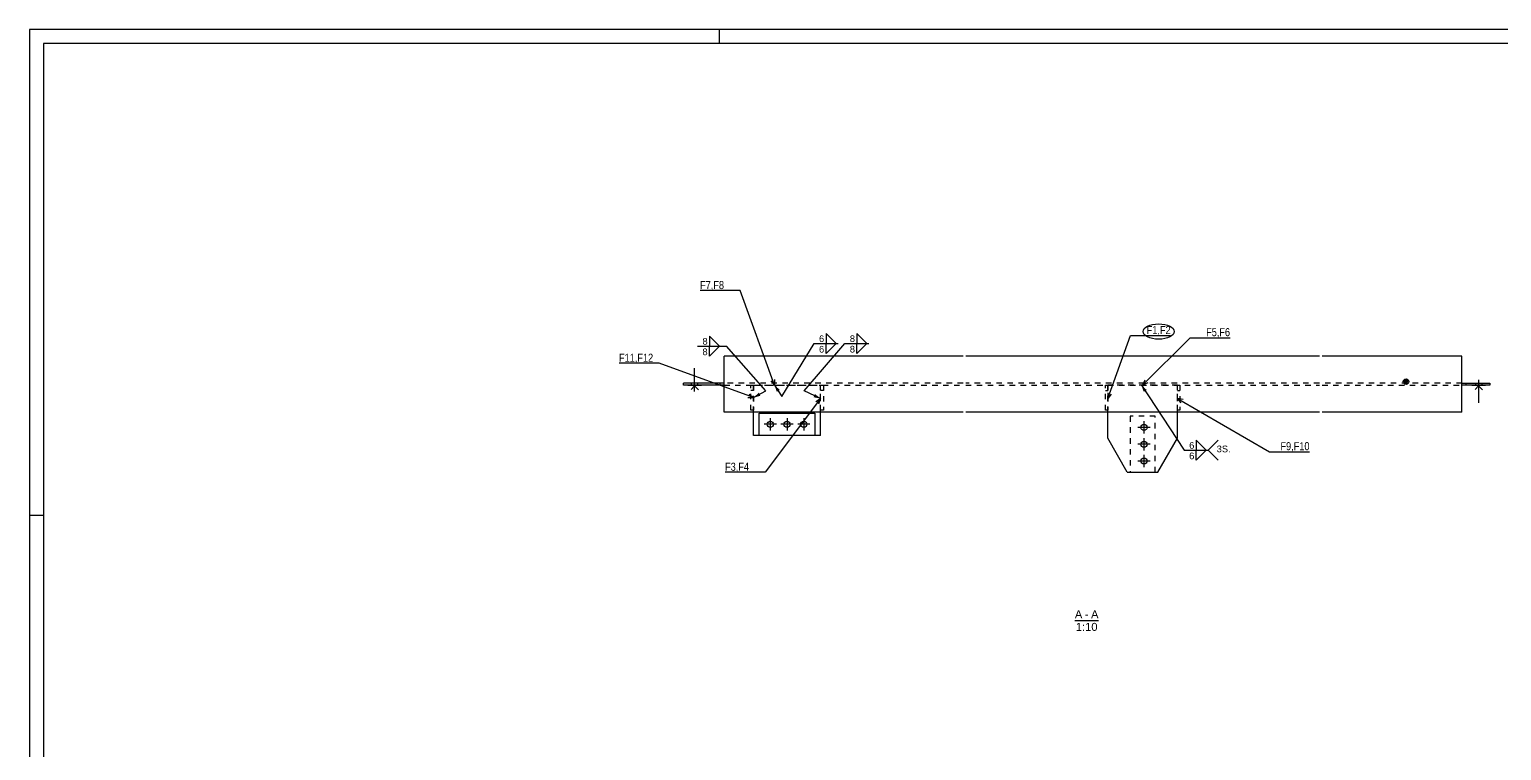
# Model space of a CAD drawing. Header units: millimetres. Extents: x -232 to 609, y -265 to 329.
# Drawn here: x -232 to 295, y 71 to 329 of the extents above; entities that cross this region are included whole.
import ezdxf

# ---------------------------------------------------------------- set-up
doc = ezdxf.new("R2010")
doc.units = ezdxf.units.MM
doc.linetypes.add('DXK_LINE_DOT2', pattern=[3.9198, 1.9599, -1.9599])
doc.layers.add('WELD_LABELS', color=5, linetype='Continuous')
doc.styles.add('Arial', font='ARIAL.TTF', dxfattribs={"height": 0.2})
doc.styles.add('Arial Narrow', font='ARIALN.TTF', dxfattribs={"height": 0.2})

# ---------------------------------------------------------------- blocks, each defined once
blk = doc.blocks.new('Unknown-43780186-1158')
at = {"color": 5, "linetype": 'Continuous'}
for p, q in [((609.27, 328.9), (-231.73, 328.9)), ((-231.73, 328.9), (-231.73, -265.1)), ((604.27, 323.9), (-226.73, 323.9)), ((-226.73, 323.9), (-226.73, -260.1))]:
    blk.add_line(p, q, dxfattribs=at)
at = {"color": 7, "linetype": 'Continuous'}
for p, q in [((15.27, 323.9), (15.27, 328.9)), ((-226.73, 154.9), (-231.73, 154.9))]:
    blk.add_line(p, q, dxfattribs=at)
blk = doc.blocks.new('Unknown-43780186-11 - 1207')
at = {"color": 6, "linetype": 'Continuous'}
blk.add_line((142.53, 117.4), (151, 117.4), dxfattribs=at)
at = {"color": 0, "linetype": 'Continuous'}
blk.add_wipeout([(145.2, 118.15), (145.2, 121.15), (142.53, 121.15), (142.53, 118.15)], dxfattribs=at)
blk.add_wipeout([(147.43, 118.15), (147.43, 121.15), (146.1, 121.15), (146.1, 118.15)], dxfattribs=at)
blk.add_wipeout([(151, 118.15), (151, 121.15), (148.33, 121.15), (148.33, 118.15)], dxfattribs=at)
blk.add_wipeout([(150.65, 113.65), (150.65, 116.65), (142.87, 116.65), (142.87, 113.65)], dxfattribs=at)
at = {"color": 6, "linetype": 'Continuous', "style": 'Arial'}
for s, height, p in [('A', 2.87, (142.53, 118.15)), ('1:10', 2.865, (142.87, 113.65)), ('-', 2.87, (146.1, 118.15)), ('A', 2.87, (148.33, 118.15))]:
    blk.add_text(s, height=height, dxfattribs=at).set_placement(p)
blk = doc.blocks.new('Surfacing-43780186-1285 - 1207')
at = {"color": 246, "linetype": 'DXK_LINE_DOT2'}
for p, q in [((171.3, 190.45), (162.3, 190.45)), ((162.3, 190.45), (162.3, 170.45)), ((171.3, 170.45), (171.3, 190.45)), ((162.3, 170.45), (171.3, 170.45))]:
    blk.add_line(p, q, dxfattribs=at)
blk = doc.blocks.new('Part-43780186-25997 - 1207')
at = {"color": 7, "linetype": 'DXK_LINE_DOT2'}
for p, q in [((51.5, 192.62), (51.5, 201.62)), ((51.5, 201.62), (52.5, 201.62)), ((52.5, 201.62), (52.5, 192.62)), ((52.5, 199.72), (51.5, 199.72)), ((52.5, 192.62), (51.5, 192.62))]:
    blk.add_line(p, q, dxfattribs=at)
blk = doc.blocks.new('Bolt-43780186-1389 - 1207')
at = {"color": 3, "linetype": 'Continuous'}
for p, q in [((6.42, 199.37), (6.42, 207.62)), ((6.42, 199.37), (6.42, 207.62)), ((5.32, 201.62), (5.32, 202.27)), ((5.32, 201.62), (5.32, 202.27)), ((7.52, 201.62), (7.52, 202.27)), ((7.52, 201.62), (7.52, 202.27))]:
    blk.add_line(p, q, dxfattribs=at)
blk = doc.blocks.new('Surfacing-43780186-1254 - 1207')
at = {"color": 7, "linetype": 'Continuous'}
for p, q in [((3.93, 201.62), (3.93, 201.57)), ((3.93, 201.57), (8.93, 201.57)), ((8.93, 201.62), (8.93, 201.57))]:
    blk.add_line(p, q, dxfattribs=at)
at = {"color": 246, "linetype": 'DXK_LINE_DOT2'}
blk.add_line((3.93, 201.62), (8.93, 201.62), dxfattribs=at)
blk = doc.blocks.new('Part-43780186-25994 - 1207')
at = {"color": 7, "linetype": 'DXK_LINE_DOT2'}
for p, q in [((27.5, 191.95), (27.5, 201.62)), ((27.5, 201.62), (51.5, 201.62)), ((51.5, 191.95), (51.5, 201.62))]:
    blk.add_line(p, q, dxfattribs=at)
at = {"color": 2, "linetype": 'Continuous'}
for p, q in [((27.5, 183.62), (27.5, 191.95)), ((51.5, 183.62), (51.5, 191.95)), ((51.5, 183.62), (27.5, 183.62))]:
    blk.add_line(p, q, dxfattribs=at)
blk = doc.blocks.new('Bolt-43780186-1265 - 1207')
at = {"color": 3, "linetype": 'Continuous'}
for p, q in [((286, 202.27), (286, 201.62)), ((286, 202.27), (286, 201.62)), ((287.1, 203.52), (287.1, 195.27)), ((287.1, 203.52), (287.1, 195.27)), ((288.2, 202.27), (288.2, 201.62)), ((288.2, 202.27), (288.2, 201.62))]:
    blk.add_line(p, q, dxfattribs=at)
blk = doc.blocks.new('Part-43780186-1249 - 1207')
at = {"linetype": 'Continuous'}
blk.add_hatch(color=2, dxfattribs=at).paths.add_polyline_path([(261.1, 201.95), (260.3, 203.35), (261.9, 203.35)])
at = {"color": 2, "linetype": 'Continuous'}
for p, q in [((17, 191.95), (17, 211.95)), ((102.5, 211.95), (17, 211.95)), ((230.1, 211.95), (103.5, 211.95)), ((281.1, 211.95), (231.1, 211.95)), ((281.1, 191.95), (281.1, 211.95)), ((2.42, 201.62), (2.42, 202.27)), ((17, 202.27), (2.42, 202.27)), ((16.93, 201.62), (2.42, 201.62)), ((6.42, 201.32), (5.12, 200.02)), ((6.42, 201.32), (7.82, 199.92)), ((15.5, 201.62), (15.5, 202.27)), ((17, 201.62), (16.93, 201.62)), ((261.1, 201.95), (260.3, 203.35)), ((260.3, 203.35), (261.9, 203.35)), ((261.9, 203.35), (261.1, 201.95)), ((281.17, 202.27), (281.1, 202.27)), ((291.1, 201.62), (281.1, 201.62)), ((281.17, 202.27), (291.1, 202.27)), ((282.6, 201.62), (282.6, 202.27)), ((287.1, 201.32), (285.8, 200.02)), ((287.1, 201.32), (288.5, 199.92)), ((291.1, 202.27), (291.1, 201.62)), ((102.5, 191.95), (17, 191.95)), ((230.1, 191.95), (103.5, 191.95)), ((281.1, 191.95), (231.1, 191.95))]:
    blk.add_line(p, q, dxfattribs=at)
at = {"color": 7, "linetype": 'DXK_LINE_DOT2'}
for p, q in [((102.5, 202.27), (17, 202.27)), ((17, 201.62), (102.5, 201.62)), ((230.1, 202.27), (103.5, 202.27)), ((103.5, 201.62), (230.1, 201.62)), ((281.1, 202.27), (231.1, 202.27)), ((231.1, 201.62), (281.1, 201.62))]:
    blk.add_line(p, q, dxfattribs=at)
at = {"color": 2, "linetype": 'Continuous'}
blk.add_circle((261.1, 202.85), 1, dxfattribs=at)
blk = doc.blocks.new('Part-43780186-1343 - 1207')
at = {"color": 7, "linetype": 'DXK_LINE_DOT2'}
for p, q in [((179.3, 192.62), (179.3, 201.62)), ((179.3, 201.62), (180.1, 201.62)), ((180.1, 201.62), (180.1, 192.62)), ((179.3, 199.72), (180.1, 199.72)), ((180.1, 192.62), (179.3, 192.62))]:
    blk.add_line(p, q, dxfattribs=at)
blk = doc.blocks.new('Surfacing-43780186-1264 - 1207')
at = {"color": 7, "linetype": 'Continuous'}
for p, q in [((3.93, 201.62), (3.93, 201.57)), ((3.93, 201.57), (8.93, 201.57)), ((8.93, 201.62), (8.93, 201.57))]:
    blk.add_line(p, q, dxfattribs=at)
at = {"color": 246, "linetype": 'DXK_LINE_DOT2'}
blk.add_line((3.93, 201.62), (8.93, 201.62), dxfattribs=at)
blk = doc.blocks.new('Surfacing-43780186-1290 - 1207')
at = {"color": 7, "linetype": 'Continuous'}
for p, q in [((284.6, 201.62), (284.6, 201.57)), ((284.6, 201.57), (289.6, 201.57)), ((289.6, 201.62), (289.6, 201.57))]:
    blk.add_line(p, q, dxfattribs=at)
at = {"color": 246, "linetype": 'DXK_LINE_DOT2'}
blk.add_line((284.6, 201.62), (289.6, 201.62), dxfattribs=at)
blk = doc.blocks.new('Bolt-43780186-1342 - 1207')
at = {"color": 3, "linetype": 'Continuous'}
for p, q in [((169.5, 186.45), (165.1, 186.45)), ((167.3, 184.25), (167.3, 188.65)), ((169.5, 180.45), (165.1, 180.45)), ((167.3, 178.25), (167.3, 182.65)), ((169.5, 174.45), (165.1, 174.45)), ((167.3, 172.25), (167.3, 176.65))]:
    blk.add_line(p, q, dxfattribs=at)
for centre in [(167.3, 186.45), (167.3, 180.45), (167.3, 174.45)]:
    blk.add_circle(centre, 1.1, dxfattribs=at)
blk = doc.blocks.new('Part-43780186-1358 - 1207')
at = {"color": 7, "linetype": 'DXK_LINE_DOT2'}
for p, q in [((179.3, 201.62), (154.3, 201.62)), ((154.3, 191.95), (154.3, 201.62)), ((179.3, 191.95), (179.3, 201.62))]:
    blk.add_line(p, q, dxfattribs=at)
at = {"color": 2, "linetype": 'Continuous'}
for p, q in [((154.3, 182.57), (154.3, 191.95)), ((179.3, 182.57), (179.3, 191.95)), ((161.3, 170.45), (154.3, 182.57)), ((172.3, 170.45), (179.3, 182.57)), ((161.3, 170.45), (172.3, 170.45))]:
    blk.add_line(p, q, dxfattribs=at)
blk = doc.blocks.new('Part-43780186-1388 - 1207')
at = {"color": 7, "linetype": 'DXK_LINE_DOT2'}
for p, q in [((153.5, 192.62), (153.5, 201.62)), ((153.5, 201.62), (154.3, 201.62)), ((154.3, 201.62), (154.3, 192.62)), ((153.5, 199.72), (154.3, 199.72)), ((154.3, 192.62), (153.5, 192.62))]:
    blk.add_line(p, q, dxfattribs=at)
blk = doc.blocks.new('Surfacing-43780186-1394 - 1207')
at = {"color": 7, "linetype": 'Continuous'}
for p, q in [((284.6, 201.62), (284.6, 201.57)), ((284.6, 201.57), (289.6, 201.57)), ((289.6, 201.62), (289.6, 201.57))]:
    blk.add_line(p, q, dxfattribs=at)
at = {"color": 246, "linetype": 'DXK_LINE_DOT2'}
blk.add_line((284.6, 201.62), (289.6, 201.62), dxfattribs=at)
blk = doc.blocks.new('Part-43780186-25998 - 1207')
at = {"color": 7, "linetype": 'DXK_LINE_DOT2'}
for p, q in [((26.5, 192.62), (26.5, 201.62)), ((26.5, 201.62), (27.5, 201.62)), ((27.5, 201.62), (27.5, 192.62)), ((27.5, 199.72), (26.5, 199.72)), ((27.5, 192.62), (26.5, 192.62))]:
    blk.add_line(p, q, dxfattribs=at)
blk = doc.blocks.new('Bolt-43780186-25999 - 1207')
at = {"color": 3, "linetype": 'Continuous'}
for p, q in [((33.5, 189.82), (33.5, 185.42)), ((39.5, 189.82), (39.5, 185.42)), ((45.5, 189.82), (45.5, 185.42)), ((35.7, 187.62), (31.3, 187.62)), ((41.7, 187.62), (37.3, 187.62)), ((47.7, 187.62), (43.3, 187.62))]:
    blk.add_line(p, q, dxfattribs=at)
for centre in [(33.5, 187.62), (39.5, 187.62), (45.5, 187.62)]:
    blk.add_circle(centre, 1.1, dxfattribs=at)
blk = doc.blocks.new('Surfacing-43780186-26005 - 1207')
at = {"color": 7, "linetype": 'Continuous'}
for p, q in [((29.5, 183.62), (29.5, 191.62)), ((29.5, 191.62), (49.5, 191.62)), ((49.5, 191.62), (49.5, 183.62)), ((49.5, 183.62), (29.5, 183.62))]:
    blk.add_line(p, q, dxfattribs=at)
blk = doc.blocks.new('WeldMark-43780186-14926 - 1207')
at = {"linetype": 'Continuous'}
blk.add_hatch(color=3, dxfattribs=at).paths.add_polyline_path([(35.85, 199.19), (35, 201.62), (36.9, 199.88)])
at = {"color": 3, "linetype": 'Continuous'}
blk.add_line((35, 201.62), (37.68, 197.54), dxfattribs=at)
at = {"color": 0}
blk.add_wipeout([(52.99, 216.81), (52.99, 219.71), (50.74, 219.71), (50.74, 216.81)], dxfattribs=at)
at = {"color": 3, "linetype": 'Continuous'}
for p, q in [((57.08, 216.51), (53.51, 220.09)), ((53.51, 220.09), (53.51, 216.51)), ((53.51, 216.51), (57.08, 216.51))]:
    blk.add_line(p, q, dxfattribs=at)
at = {"color": 0, "linetype": 'Continuous'}
blk.add_wipeout([(52.99, 213.06), (52.99, 215.96), (50.74, 215.96), (50.74, 213.06)], dxfattribs=at)
at = {"color": 3, "linetype": 'Continuous'}
for p, q in [((37.68, 197.54), (49.19, 216.51)), ((49.19, 216.51), (57.79, 216.51)), ((53.51, 216.51), (57.08, 216.51)), ((57.08, 216.51), (53.51, 212.94)), ((53.51, 212.94), (53.51, 216.51))]:
    blk.add_line(p, q, dxfattribs=at)
at = {"color": 3, "style": 'Arial'}
blk.add_text('6', height=2.39, dxfattribs=at).set_placement((50.94, 217.01))
at = {"color": 3, "linetype": 'Continuous', "style": 'Arial'}
blk.add_text('6', height=2.39, dxfattribs=at).set_placement((50.94, 213.26))
blk = doc.blocks.new('WeldMark-43780186-27922 - 1207')
at = {"linetype": 'Continuous'}
blk.add_hatch(color=3, dxfattribs=at).paths.add_polyline_path([(29.98, 197.81), (27.5, 197.12), (29.37, 198.9)])
at = {"color": 3, "linetype": 'Continuous'}
for p, q in [((31.9, 199.62), (17.81, 215.58)), ((27.5, 197.12), (31.9, 199.62))]:
    blk.add_line(p, q, dxfattribs=at)
at = {"color": 0}
blk.add_wipeout([(11.26, 215.88), (11.26, 218.78), (9.01, 218.78), (9.01, 215.88)], dxfattribs=at)
at = {"color": 3, "linetype": 'Continuous'}
for p, q in [((15.35, 215.58), (11.78, 219.15)), ((11.78, 219.15), (11.78, 215.58)), ((11.78, 215.58), (15.35, 215.58))]:
    blk.add_line(p, q, dxfattribs=at)
at = {"color": 0, "linetype": 'Continuous'}
blk.add_wipeout([(11.26, 212.13), (11.26, 215.03), (9.01, 215.03), (9.01, 212.13)], dxfattribs=at)
at = {"color": 3, "linetype": 'Continuous'}
for p, q in [((7.46, 215.58), (17.81, 215.58)), ((11.78, 215.58), (15.35, 215.58)), ((15.35, 215.58), (11.78, 212.01)), ((11.78, 212.01), (11.78, 215.58))]:
    blk.add_line(p, q, dxfattribs=at)
at = {"color": 3, "style": 'Arial'}
blk.add_text('8', height=2.39, dxfattribs=at).set_placement((9.21, 216.08))
at = {"color": 3, "linetype": 'Continuous', "style": 'Arial'}
blk.add_text('8', height=2.39, dxfattribs=at).set_placement((9.21, 212.33))
blk = doc.blocks.new('WeldMark-43780186-1720 - 1207')
at = {"linetype": 'Continuous'}
blk.add_hatch(color=3, dxfattribs=at).paths.add_polyline_path([(167.2, 199.19), (166.35, 201.62), (168.24, 199.88)])
at = {"color": 3, "linetype": 'Continuous'}
for q in [(193.88, 181.9), (193.88, 174.76)]:
    blk.add_line((190.31, 178.33), q, dxfattribs=at)
at = {"color": 0}
blk.add_wipeout([(185.51, 178.63), (185.51, 181.53), (183.26, 181.53), (183.26, 178.63)], dxfattribs=at)
at = {"color": 3, "linetype": 'Continuous'}
for p, q in [((189.59, 178.33), (186.02, 181.9)), ((186.02, 181.9), (186.02, 178.33)), ((186.02, 178.33), (189.59, 178.33))]:
    blk.add_line(p, q, dxfattribs=at)
at = {"color": 0, "linetype": 'Continuous'}
blk.add_wipeout([(198.31, 177.58), (198.31, 180.08), (193.31, 180.08), (193.31, 177.58)], dxfattribs=at)
at = {"color": 3, "linetype": 'Continuous', "style": 'Arial'}
blk.add_text('3S.', height=2.388, dxfattribs=at).set_placement((193.31, 177.58))
at = {"color": 0, "linetype": 'Continuous'}
blk.add_wipeout([(185.51, 174.88), (185.51, 177.78), (183.26, 177.78), (183.26, 174.88)], dxfattribs=at)
at = {"color": 3, "linetype": 'Continuous'}
for p, q in [((166.35, 201.62), (181.71, 178.33)), ((181.71, 178.33), (190.31, 178.33)), ((186.02, 178.33), (189.59, 178.33)), ((189.59, 178.33), (186.02, 174.76)), ((186.02, 174.76), (186.02, 178.33))]:
    blk.add_line(p, q, dxfattribs=at)
at = {"color": 3, "style": 'Arial'}
blk.add_text('6', height=2.39, dxfattribs=at).set_placement((183.46, 178.83))
at = {"color": 3, "linetype": 'Continuous', "style": 'Arial'}
blk.add_text('6', height=2.39, dxfattribs=at).set_placement((183.46, 175.08))
blk = doc.blocks.new('WeldMark-43780186-27916 - 1207')
at = {"linetype": 'Continuous'}
blk.add_hatch(color=3, dxfattribs=at).paths.add_polyline_path([(49.5, 198.41), (51.5, 196.79), (48.97, 197.28)])
at = {"color": 3, "linetype": 'Continuous'}
blk.add_line((51.5, 196.79), (45.63, 199.53), dxfattribs=at)
at = {"color": 0}
blk.add_wipeout([(64.02, 216.83), (64.02, 219.73), (61.77, 219.73), (61.77, 216.83)], dxfattribs=at)
at = {"color": 3, "linetype": 'Continuous'}
for p, q in [((68.11, 216.53), (64.54, 220.1)), ((64.54, 220.1), (64.54, 216.53)), ((64.54, 216.53), (68.11, 216.53))]:
    blk.add_line(p, q, dxfattribs=at)
at = {"color": 0, "linetype": 'Continuous'}
blk.add_wipeout([(64.02, 213.08), (64.02, 215.98), (61.77, 215.98), (61.77, 213.08)], dxfattribs=at)
at = {"color": 3, "linetype": 'Continuous'}
for p, q in [((45.63, 199.53), (60.22, 216.53)), ((60.22, 216.53), (68.82, 216.53)), ((64.54, 216.53), (68.11, 216.53)), ((68.11, 216.53), (64.54, 212.96)), ((64.54, 212.96), (64.54, 216.53))]:
    blk.add_line(p, q, dxfattribs=at)
at = {"color": 3, "style": 'Arial'}
blk.add_text('8', height=2.39, dxfattribs=at).set_placement((61.97, 217.03))
at = {"color": 3, "linetype": 'Continuous', "style": 'Arial'}
blk.add_text('8', height=2.39, dxfattribs=at).set_placement((61.97, 213.28))

msp = doc.modelspace()

# ---------------------------------------------------------------- linework, layer by layer
at = {"layer": 'WELD_LABELS', "color": 5}
for p, q in [((22.69, 235.45), (8.36, 235.45)), ((154.3, 196.79), (162.51, 219.34)), ((162.51, 219.34), (176.83, 219.34)), ((183.77, 218.59), (198.1, 218.59)), ((-6.33, 209.44), (-20.66, 209.44)), ((154.3, 198.79), (154.3, 196.79)), ((155.59, 198.32), (154.3, 196.79)), ((212.21, 177.79), (226.54, 177.79)), ((31.64, 170.43), (17.31, 170.43))]:
    msp.add_line(p, q, dxfattribs=at)
at = {"layer": 'WELD_LABELS', "color": 1}
msp.add_ellipse((172.54, 220.77), major_axis=(5.6, 0), ratio=0.488155, dxfattribs=at)

# ---------------------------------------------------------------- block references
for name in ['Unknown-43780186-1158', 'Part-43780186-1249 - 1207', 'Bolt-43780186-1389 - 1207', 'Surfacing-43780186-1254 - 1207', 'Surfacing-43780186-1264 - 1207', 'Part-43780186-25998 - 1207', 'Part-43780186-25994 - 1207', 'Part-43780186-25997 - 1207', 'Part-43780186-1388 - 1207', 'Part-43780186-1358 - 1207', 'Part-43780186-1343 - 1207', 'Surfacing-43780186-1290 - 1207', 'Surfacing-43780186-1394 - 1207', 'Bolt-43780186-1265 - 1207', 'Surfacing-43780186-26005 - 1207', 'Bolt-43780186-25999 - 1207', 'Surfacing-43780186-1285 - 1207', 'Bolt-43780186-1342 - 1207']:
    msp.add_blockref(name, (0, 0))

# ---------------------------------------------------------------- texts
at = {"layer": 'WELD_LABELS', "color": 5, "lineweight": 30, "char_height": 2.865, "style": 'Arial Narrow'}
for s, insert, attachment_point in [('F7,F8', (8.36, 235.45), 7), ('F1,F2', (176.83, 219.34), 9), ('F5,F6', (198.1, 218.59), 9), ('F11,F12', (-20.66, 209.44), 7), ('F9,F10', (226.54, 177.79), 9), ('F3,F4', (17.31, 170.43), 7)]:
    msp.add_mtext(s, dxfattribs=dict(at, insert=insert, attachment_point=attachment_point))

# ---------------------------------------------------------------- next in the draw order: block references
for name in ['WeldMark-43780186-27922 - 1207', 'WeldMark-43780186-14926 - 1207', 'WeldMark-43780186-1720 - 1207', 'Unknown-43780186-11 - 1207']:
    msp.add_blockref(name, (0, 0))

# ---------------------------------------------------------------- next in the draw order: linework, layer by layer
at = {"layer": 'WELD_LABELS', "color": 5}
for p, q in [((35, 201.62), (22.69, 235.45)), ((166.8, 201.62), (183.77, 218.59)), ((27.5, 197.12), (-6.33, 209.44)), ((33.72, 203.15), (35, 201.62)), ((35.01, 203.62), (35, 201.62)), ((167.64, 203.44), (166.8, 201.62)), ((168.61, 202.47), (166.8, 201.62)), ((25.5, 197.12), (27.5, 197.12)), ((25.97, 198.41), (27.5, 197.12)), ((181.27, 196.44), (179.3, 196.79)), ((180.58, 195.25), (179.3, 196.79)), ((179.3, 196.79), (212.21, 177.79))]:
    msp.add_line(p, q, dxfattribs=at)

# ---------------------------------------------------------------- next in the draw order: block references
msp.add_blockref('WeldMark-43780186-27916 - 1207', (0, 0))

# ---------------------------------------------------------------- next in the draw order: linework, layer by layer
for p, q in [((51.5, 196.79), (31.64, 170.43)), ((49.82, 195.7), (51.5, 196.79)), ((50.92, 194.87), (51.5, 196.79))]:
    msp.add_line(p, q, dxfattribs=at)

doc.saveas('drawing.dxf')
